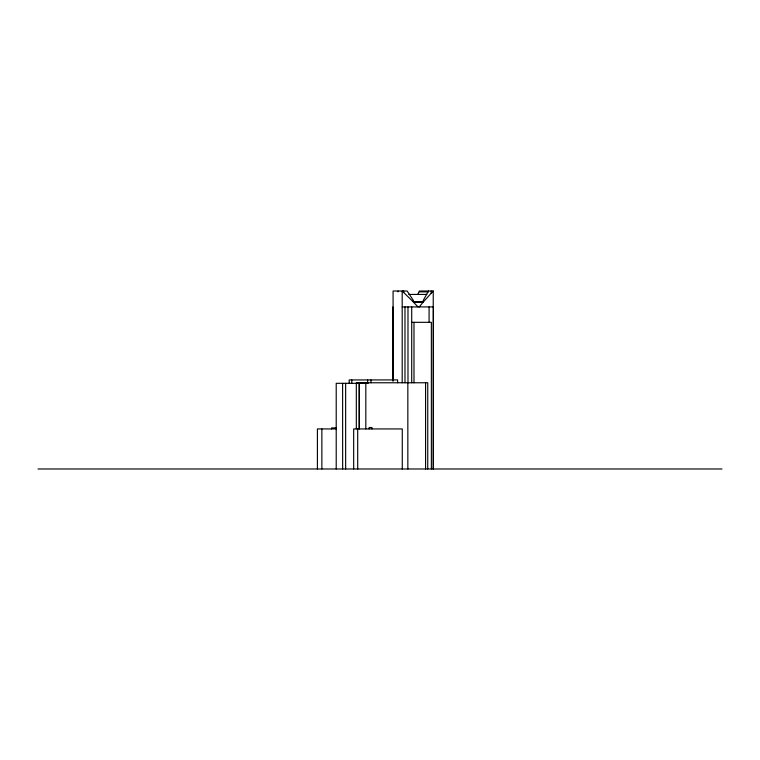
<?xml version="1.0" encoding="UTF-8"?>
<svg xmlns="http://www.w3.org/2000/svg" width="760" height="760" viewBox="0 0 760 760"><rect width="100%" height="100%" fill="white"/><g stroke="black" fill="none" stroke-linecap="round" stroke-linejoin="round"><path stroke-width="1.14" d="M417.791 294.433L419.368 291.013L433.238 291.013L433.162 468.986M428.469 291.013L423.206 300.495L423.206 302.109L414.095 302.014M419.301 306.926L423.206 302.014L413.411 302.014L402.192 291.013L402.192 382.764M423.206 302.109L433.238 291.013M419.368 291.859L428.469 291.859M408.851 294.433L426.901 294.433M402.192 306.926L433.438 306.926L433.438 468.986M411.711 322.325L431.366 322.325L431.366 468.986M368.182 383.315L336.214 383.315L336.214 468.986M336.005 427.909L331.597 427.909L331.597 428.934M336.214 428.934L317.404 428.934L317.404 468.986M38 468.986L722 468.986M418.028 306.926L413.411 302.109L413.411 300.495L407.151 291.013L393.081 291.013L393.081 380.959M431.243 291.013L431.243 293.217M429.087 306.926L429.087 322.325M427.747 468.986L427.747 382.764L356.326 382.764L356.326 428.83M425.572 382.764L425.572 468.986M413.991 322.325L413.991 382.764M411.711 306.926L411.711 382.764M407.987 306.926L407.987 382.764M407.844 382.764L407.844 468.986M404.985 306.926L404.985 382.764M403.655 291.013L403.655 292.448M402.277 468.986L402.277 428.934L353.675 428.934L353.675 468.986M398.05 291.013L398.05 291.859M397.603 382.764L397.603 379.915L349.182 379.952L349.182 383.315M392.891 306.926L392.891 380.959M371.944 428.934L371.944 427.509L369.16 427.509L369.16 428.934M370.965 379.915L370.965 382.764M367.64 379.915L367.64 382.764M365.816 382.764L365.816 428.934M359.328 382.764L359.328 428.83M359.185 382.764L359.185 428.83M357.694 428.934L357.694 468.986M351.804 379.952L351.804 383.315M345.648 383.315L345.648 468.986M342.608 383.315L342.655 468.986M321.86 428.934L321.86 468.986"/></g></svg>
